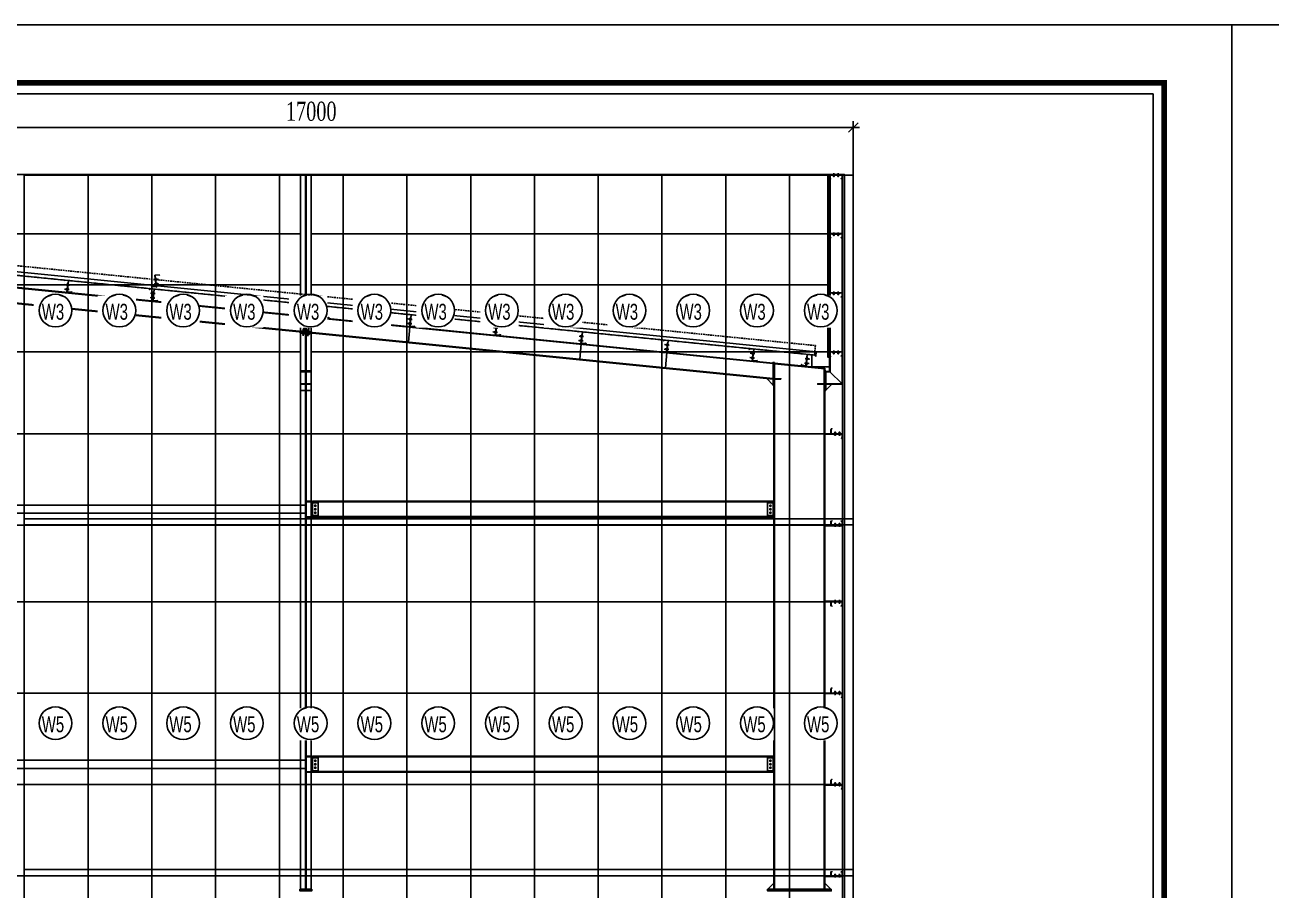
# Model space of a CAD drawing. Header units: inches. Extents: x 315041 to 662841, y -45540 to -35018.
# Drawn here: x 332390.2 to 332585.6, y -38412.4 to -38276.7 of the extents above; entities that cross this region are included whole.
import ezdxf

# ---------------------------------------------------------------- set-up
doc = ezdxf.new("R2010")
doc.units = ezdxf.units.IN
doc.header["$MEASUREMENT"] = 0
doc.linetypes.add('CENTER2', pattern=[28.575, 19.05, -3.175, 3.175, -3.175])
doc.linetypes.add('HIDDEN', pattern=[0.375, 0.25, -0.125])
for name, color, linetype in [('2', 2, 'Continuous'), ('251', 251, 'Continuous'), ('2NET-VE', 8, 'Continuous'), ('3', 3, 'Continuous'), ('5', 5, 'Continuous'), ('6', 6, 'Continuous'), ('7', 7, 'Continuous'), ('8', 8, 'Continuous'), ('9', 9, 'Continuous'), ('BAO KHUNG', 31, 'Continuous'), ('DIM', 8, 'Continuous'), ('GIANG', 1, 'Continuous')]:
    doc.layers.add(name, color=color, linetype=linetype)
doc.styles.add('ST1', font='times.ttf', dxfattribs={"width": 0.7})
doc.styles.add('ST1H', font='vnshxh.shx', dxfattribs={"width": 0.7})
doc.dimstyles.new('100', dxfattribs={"dimtxt": 3, "dimasz": 1.5, "dimexe": 1, "dimexo": 0, "dimgap": 1, "dimtad": 1, "dimdec": 0, "dimlfac": 100, "dimzin": 0, "dimdsep": 46, "dimtxsty": 'ST1', "dimblk": 'OBLIQUE', "dimcen": 1, "dimdle": 1, "dimclrd": 8, "dimclre": 8, "dimclrt": 3, "dimadec": 0, "dimazin": 0, "dimtfac": 1, "dimtdec": 0, "dimtix": 1, "dimtmove": 1, "dimatfit": 3, "dimfxl": 0, "dimtfill": 1, "dimtolj": 1, "dimtzin": 0, "dimlwd": -1, "dimlwe": -1, "dimarcsym": 1})

# ---------------------------------------------------------------- blocks, each defined once
blk = doc.blocks.new('A$C75D82031')
at = {"layer": '2', "color": 157, "linetype": 'Continuous'}
blk.add_lwpolyline([(0, 420), (594, 420), (594, 0), (0, 0)], close=True, dxfattribs=at)
at = {"layer": '7', "color": 147, "linetype": 'Continuous'}
blk.add_lwpolyline([(12.33, 57.61), (581.67, 57.61), (581.67, 409.19), (12.33, 409.19)], close=True, dxfattribs=at)
at = {"layer": 'BAO KHUNG', "color": 167, "linetype": 'Continuous', "const_width": 0.871}
blk.add_lwpolyline([(10.59, 9.07), (583.41, 9.07), (583.41, 410.93), (10.59, 410.93)], close=True, dxfattribs=at)
blk = doc.blocks.new('*U235')
at = {"layer": '2NET-VE', "ltscale": 0.5}
for p, q in [((0, 8), (9, 8)), ((23, 7), (23, 7)), ((0, -8), (9, -8)), ((23, -7), (23, -7))]:
    blk.add_line(p, q, dxfattribs=at)
at = {"layer": '7', "linetype": 'Continuous'}
for p, q in [((22, 6), (23, 8)), ((22, -6), (24, 6)), ((23, 8), (24, 6)), ((24, 6), (25, 8)), ((24, -6), (26, 6)), ((25, 8), (26, 6)), ((26, 6), (27, 8)), ((26, -6), (28, 6)), ((27, 8), (28, 6)), ((28, 6), (29, 8)), ((28, -6), (30, 6)), ((29, 8), (30, 6)), ((30, 6), (31, 8)), ((30, -6), (32, 6)), ((30, -6), (32, 6)), ((31, 8), (32, 6)), ((32, 6), (33, 8)), ((32, -6), (34, 6)), ((33, 8), (34, 6)), ((34, 6), (35, 8)), ((34, -6), (35, 6)), ((34, -6), (35, 6)), ((34, -6), (35, 6)), ((35, 8), (35, 6)), ((35, 6), (37, 8)), ((36, -6), (37, 6)), ((37, 8), (37, 6)), ((42, 6), (37, 6)), ((42, 6), (42, -6)), ((22, -6), (23, -8)), ((22, -6), (22, -6)), ((22, -6), (22, -6)), ((23, -8), (24, -6)), ((24, -6), (25, -8)), ((25, -8), (26, -6)), ((26, -6), (27, -8)), ((27, -8), (28, -6)), ((28, -6), (29, -8)), ((29, -8), (30, -6)), ((30, -6), (31, -8)), ((31, -8), (32, -6)), ((32, -6), (33, -8)), ((33, -8), (34, -6)), ((34, -6), (35, -8)), ((35, -8), (36, -6)), ((36, -6), (42, -6))]:
    blk.add_line(p, q, dxfattribs=at)
at = {"layer": '8', "linetype": 'Continuous'}
for p, q in [((-10, 9), (-10, 12)), ((-10, -12), (-10, 12)), ((-1, 15), (-9, 15)), ((-1, 9), (-9, 9)), ((0, 9), (0, 12)), ((0, -12), (0, 12)), ((9, -18), (9, 18)), ((9, 18), (11, 18)), ((11, -18), (11, 18)), ((11, 9), (11, 12)), ((11, -12), (11, 12)), ((12, 15), (21, 15)), ((13, 9), (20, 9)), ((22, 9), (22, 12)), ((22, -12), (22, 12)), ((-10, -9), (-10, -12)), ((-1, -9), (-9, -9)), ((-9, -15), (-1, -15)), ((0, -9), (0, -12)), ((9, -18), (11, -18)), ((11, -9), (11, -12)), ((21, -15), (12, -15)), ((13, -9), (20, -9)), ((22, -9), (22, -12))]:
    blk.add_line(p, q, dxfattribs=at)
at = {"layer": '8', "ltscale": 10}
blk.add_line((-33, 0), (65, 0), dxfattribs=at)
at = {"layer": '8', "linetype": 'Continuous'}
for centre, radius, start, end in [((-5, 12), 5.58, 146.602, 180), ((-6, 12), 4.1, 180, 228.5476), ((-6, 6), 4.1, 131.4524, 180), ((-6, 12), 5.58, 0, 33.398), ((-4, 12), 4.1, 311.4524, 0), ((-4, 6), 4.1, 0, 48.5476), ((17, 12), 5.58, 146.602, 180), ((16, 12), 4.1, 180, 228.5476), ((16, 6), 4.1, 131.4524, 180), ((18, 12), 4.1, 311.4524, 0), ((18, 6), 4.1, 0, 48.5476), ((16, 12), 5.58, 0, 33.398), ((-6, -6), 4.1, 180, 228.5476), ((-6, -12), 4.1, 131.4524, 180), ((-5, -12), 5.58, 180, 213.398), ((-4, -6), 4.1, 311.4524, 0), ((-4, -12), 4.1, 0, 48.5476), ((-6, -12), 5.58, 326.602, 0), ((16, -6), 4.1, 180, 228.5476), ((16, -12), 4.1, 131.4524, 180), ((17, -12), 5.58, 180, 213.398), ((18, -6), 4.1, 311.4524, 0), ((18, -12), 4.1, 0, 48.5476), ((16, -12), 5.58, 326.602, 0)]:
    blk.add_arc(centre, radius, start, end, dxfattribs=at)
blk = doc.blocks.new('*U234')
at = {"layer": '2NET-VE', "ltscale": 0.5}
for p, q in [((0, 8), (9, 8)), ((23, 7), (23, 7)), ((0, -8), (9, -8)), ((23, -7), (23, -7))]:
    blk.add_line(p, q, dxfattribs=at)
at = {"layer": '7', "linetype": 'Continuous'}
for p, q in [((22, 6), (23, 8)), ((22, -6), (24, 6)), ((23, 8), (24, 6)), ((24, 6), (25, 8)), ((24, -6), (26, 6)), ((25, 8), (26, 6)), ((26, 6), (27, 8)), ((26, -6), (28, 6)), ((27, 8), (28, 6)), ((28, 6), (29, 8)), ((28, -6), (30, 6)), ((29, 8), (30, 6)), ((30, 6), (31, 8)), ((30, -6), (32, 6)), ((30, -6), (32, 6)), ((31, 8), (32, 6)), ((32, 6), (33, 8)), ((32, -6), (34, 6)), ((33, 8), (34, 6)), ((34, 6), (35, 8)), ((34, -6), (35, 6)), ((34, -6), (35, 6)), ((34, -6), (35, 6)), ((35, 8), (35, 6)), ((35, 6), (37, 8)), ((36, -6), (37, 6)), ((37, 8), (37, 6)), ((42, 6), (37, 6)), ((42, 6), (42, -6)), ((22, -6), (23, -8)), ((22, -6), (22, -6)), ((22, -6), (22, -6)), ((23, -8), (24, -6)), ((24, -6), (25, -8)), ((25, -8), (26, -6)), ((26, -6), (27, -8)), ((27, -8), (28, -6)), ((28, -6), (29, -8)), ((29, -8), (30, -6)), ((30, -6), (31, -8)), ((31, -8), (32, -6)), ((32, -6), (33, -8)), ((33, -8), (34, -6)), ((34, -6), (35, -8)), ((35, -8), (36, -6)), ((36, -6), (42, -6))]:
    blk.add_line(p, q, dxfattribs=at)
at = {"layer": '8', "linetype": 'Continuous'}
for p, q in [((-10, 9), (-10, 12)), ((-10, -12), (-10, 12)), ((-1, 15), (-9, 15)), ((-1, 9), (-9, 9)), ((0, 9), (0, 12)), ((0, -12), (0, 12)), ((9, -18), (9, 18)), ((9, 18), (11, 18)), ((11, -18), (11, 18)), ((11, 9), (11, 12)), ((11, -12), (11, 12)), ((12, 15), (21, 15)), ((13, 9), (20, 9)), ((22, 9), (22, 12)), ((22, -12), (22, 12)), ((-10, -9), (-10, -12)), ((-1, -9), (-9, -9)), ((-9, -15), (-1, -15)), ((0, -9), (0, -12)), ((9, -18), (11, -18)), ((11, -9), (11, -12)), ((21, -15), (12, -15)), ((13, -9), (20, -9)), ((22, -9), (22, -12))]:
    blk.add_line(p, q, dxfattribs=at)
at = {"layer": '8', "ltscale": 10}
blk.add_line((-33, 0), (65, 0), dxfattribs=at)
at = {"layer": '8', "linetype": 'Continuous'}
for centre, radius, start, end in [((-5, 12), 5.58, 146.602, 180), ((-6, 12), 4.1, 180, 228.5476), ((-6, 6), 4.1, 131.4524, 180), ((-6, 12), 5.58, 0, 33.398), ((-4, 12), 4.1, 311.4524, 0), ((-4, 6), 4.1, 0, 48.5476), ((17, 12), 5.58, 146.602, 180), ((16, 12), 4.1, 180, 228.5476), ((16, 6), 4.1, 131.4524, 180), ((18, 12), 4.1, 311.4524, 0), ((18, 6), 4.1, 0, 48.5476), ((16, 12), 5.58, 0, 33.398), ((-6, -6), 4.1, 180, 228.5476), ((-6, -12), 4.1, 131.4524, 180), ((-5, -12), 5.58, 180, 213.398), ((-4, -6), 4.1, 311.4524, 0), ((-4, -12), 4.1, 0, 48.5476), ((-6, -12), 5.58, 326.602, 0), ((16, -6), 4.1, 180, 228.5476), ((16, -12), 4.1, 131.4524, 180), ((17, -12), 5.58, 180, 213.398), ((18, -6), 4.1, 311.4524, 0), ((18, -12), 4.1, 0, 48.5476), ((16, -12), 5.58, 326.602, 0)]:
    blk.add_arc(centre, radius, start, end, dxfattribs=at)
blk = doc.blocks.new('XM150')
at = {"layer": '2', "ltscale": 0.015}
for p, q in [((-74, 13), (-73, 14)), ((-66, 0), (-74, 13)), ((-73, 14), (-65, 1)), ((2, 0), (-66, 0)), ((-65, 1), (1, 1)), ((69, 180), (1, 180)), ((1, 1), (1, 180)), ((2, 179), (2, 0)), ((2, 179), (68, 179)), ((75, 166), (68, 179)), ((69, 180), (76, 167)), ((76, 167), (75, 166))]:
    blk.add_line(p, q, dxfattribs=at)
at = {"layer": '5'}
blk.add_lwpolyline([(8, -10), (8, 140), (2, 140), (2, -10), (8, -10)], close=True, dxfattribs=at)
at = {"layer": 'GIANG', "xscale": 0.7499999999999999, "yscale": 0.7499999999999999, "zscale": 0.7499999999999999}
for name, p in [('*U235', (1, 110)), ('*U234', (1, 40))]:
    blk.add_blockref(name, p, dxfattribs=at)
blk = doc.blocks.new('*U956')
at = {"layer": '2', "xscale": 0.008333333333333337, "yscale": 0.008333333333333337, "zscale": 0.008333333333333337, "rotation": 8.530765610063296}
blk.add_blockref('XM150', (0.12, -0.7), dxfattribs=at)
blk = doc.blocks.new('*U957')
at = {"layer": '2', "color": 0, "linetype": 'ByBlock', "lineweight": -2, "transparency": 16777216}
blk.add_blockref('*U956', (0, 0), dxfattribs=at)
blk = doc.blocks.new('*U132')
at = {"layer": '251'}
h = blk.add_hatch(color=256, dxfattribs=at)
h.paths.add_polyline_path([(-0.05, -0.04), (-0.05, -0.04, -0.192582), (-0.05, -0.03, -0.192582), (-0.05, -0.01)])
h.paths.add_polyline_path([(-0.05, 0.01, -0.192582), (-0.05, 0.03, -0.192582), (-0.05, 0.04)])
h = blk.add_hatch(color=256, dxfattribs=at)
h.paths.add_polyline_path([(0.06, -0.04), (0.06, -0.04, -0.192582), (0.06, -0.03, -0.192582), (0.06, -0.01)])
h.paths.add_polyline_path([(0.06, 0.01, -0.192582), (0.06, 0.03, -0.192582), (0.06, 0.04)])
at = {"layer": '5', "linetype": 'CENTER2', "ltscale": 0.2}
blk.add_line((-0.08, 0), (0.19, 0), dxfattribs=at)
at = {"layer": '8'}
for p, q in [((-0.05, 0.06), (-0.01, 0.06)), ((-0.05, 0.04), (-0.05, -0.04)), ((-0.05, 0.03), (-0.01, 0.03)), ((0, 0.04), (0, -0.04)), ((0.04, 0.03), (0, 0.03)), ((0.04, -0.07), (0.04, 0.07)), ((0.04, 0.07), (0.06, 0.07)), ((0.06, -0.07), (0.06, 0.07)), ((0.06, 0.06), (0.1, 0.06)), ((0.06, 0.04), (0.06, -0.04)), ((0.06, 0.03), (0.1, 0.03)), ((0.11, 0.04), (0.11, -0.04)), ((0.12, 0.03), (0.11, 0.03)), ((0.12, 0.03), (0.12, 0.03)), ((0.13, 0.03), (0.12, 0.03)), ((0.12, 0.03), (0.12, -0.02)), ((0.12, -0.02), (0.12, 0.03)), ((0.13, 0.03), (0.13, 0.03)), ((0.17, 0.03), (0.16, 0.03)), ((0.16, 0.03), (0.16, 0.03)), ((0.17, 0.03), (0.17, -0.03)), ((0.17, -0.03), (0.17, 0)), ((0.17, 0), (0.17, 0)), ((0.17, 0), (0.17, 0)), ((-0.05, -0.03), (-0.01, -0.03)), ((-0.05, -0.03), (-0.01, -0.03)), ((-0.05, -0.06), (-0.01, -0.06)), ((0.04, -0.03), (0, -0.03)), ((0.04, -0.07), (0.06, -0.07)), ((0.06, -0.03), (0.1, -0.03)), ((0.06, -0.03), (0.1, -0.03)), ((0.06, -0.06), (0.1, -0.06)), ((0.12, -0.03), (0.11, -0.03)), ((0.13, -0.03), (0.12, -0.03)), ((0.16, -0.03), (0.16, -0.03)), ((0.17, -0.03), (0.16, -0.03)), ((0.17, -0.03), (0.17, -0.03))]:
    blk.add_line(p, q, dxfattribs=at)
for points in [[(0.14, -0.03), (0.13, -0.03), (0.13, -0.03), (0.13, 0.03), (0.14, 0.03), (0.14, 0.03)], [(0.15, -0.03), (0.14, -0.03), (0.14, -0.03), (0.14, 0.03), (0.15, 0.03), (0.15, 0.03)], [(0.16, -0.03), (0.15, -0.03), (0.15, -0.03), (0.15, 0.03), (0.16, 0.03), (0.16, 0.03)]]:
    blk.add_lwpolyline(points, close=True, dxfattribs=at)
for centre, start, end in [((-0.03, 0.04), 136.3972, 223.6028), ((-0.03, 0.01), 136.3972, 180), ((-0.02, 0.04), 316.3972, 43.6028), ((-0.02, 0.01), 0, 43.6028), ((0.08, 0.04), 136.3972, 223.6028), ((0.08, 0.01), 136.3972, 180), ((0.09, 0.04), 316.3972, 43.6028), ((0.09, 0.01), 0, 43.6028), ((-0.03, -0.01), 180, 223.6028), ((-0.03, -0.04), 136.3972, 223.6028), ((-0.02, -0.01), 316.3972, 0), ((-0.02, -0.04), 316.3972, 43.6028), ((0.08, -0.01), 180, 223.6028), ((0.08, -0.04), 136.3972, 223.6028), ((0.09, -0.01), 316.3972, 0), ((0.09, -0.04), 316.3972, 43.6028)]:
    blk.add_arc(centre, 0.0209, start, end, dxfattribs=at)
blk = doc.blocks.new('*U160')
at = {"color": 9, "const_width": 22}
blk.add_lwpolyline([(0, 0), (19, 0)], dxfattribs=at)
at = {"layer": '2NET-VE', "color": 8, "linetype": 'Continuous', "ltscale": 0.5}
for p, q in [((0, 10), (19, 10)), ((36, 9), (36, 9)), ((0, -10), (19, -10)), ((36, -9), (36, -9))]:
    blk.add_line(p, q, dxfattribs=at)
at = {"layer": '7', "color": 8, "linetype": 'Continuous'}
for p, q in [((35, 8), (36, 10)), ((35, -8), (37, 8)), ((36, 10), (37, 8)), ((37, 8), (39, 10)), ((38, -8), (40, 8)), ((39, 10), (40, 8)), ((40, 8), (41, 10)), ((40, -8), (42, 8)), ((41, 10), (42, 8)), ((42, 8), (43, 10)), ((43, 10), (44, 8)), ((43, -8), (44, 8)), ((44, 8), (46, 10)), ((45, -8), (47, 8)), ((45, -8), (47, 8)), ((46, 10), (47, 8)), ((47, 8), (48, 10)), ((47, -8), (49, 8)), ((48, 10), (49, 8)), ((49, 8), (51, 10)), ((50, -8), (52, 8)), ((50, -8), (52, 8)), ((50, -8), (52, 8)), ((51, 10), (52, 8)), ((52, 8), (53, 10)), ((52, -8), (54, 8)), ((53, 10), (54, 8)), ((60, 8), (54, 8)), ((60, 8), (60, -8)), ((35, -8), (34, -8)), ((35, -8), (36, -10)), ((35, -8), (35, -8)), ((36, -10), (38, -8)), ((38, -8), (39, -10)), ((39, -10), (40, -8)), ((40, -8), (41, -10)), ((41, -10), (43, -8)), ((43, -8), (43, -10)), ((43, -10), (45, -8)), ((45, -8), (46, -10)), ((46, -10), (47, -8)), ((47, -8), (48, -10)), ((48, -10), (50, -8)), ((50, -8), (51, -10)), ((51, -10), (52, -8)), ((52, -8), (60, -8))]:
    blk.add_line(p, q, dxfattribs=at)
at = {"layer": '8', "color": 8, "linetype": 'Continuous', "ltscale": 10}
blk.add_line((-43, 0), (89, 0), dxfattribs=at)
at = {"layer": '8', "color": 8, "linetype": 'Continuous'}
for p, q in [((-13, 11), (-13, 15)), ((-13, -15), (-13, 15)), ((-1, 19), (-12, 19)), ((-2, 11), (-11, 11)), ((0, 11), (0, 15)), ((0, -15), (0, 15)), ((19, -22), (19, 22)), ((19, 22), (22, 22)), ((22, -22), (22, 22)), ((22, 11), (22, 15)), ((22, -15), (22, 15)), ((23, 19), (33, 19)), ((23, 11), (33, 11)), ((34, 11), (34, 15)), ((34, -15), (34, 15)), ((-13, -11), (-13, -15)), ((-12, -19), (-1, -19)), ((-2, -11), (-11, -11)), ((0, -11), (0, -15)), ((19, -22), (22, -22)), ((22, -11), (22, -15)), ((23, -11), (33, -11)), ((33, -19), (23, -19)), ((34, -11), (34, -15))]:
    blk.add_line(p, q, dxfattribs=at)
for centre, radius, start, end in [((-6, 15), 6.98, 146.602, 180), ((-8, 15), 5.12, 180, 228.5476), ((-8, 7), 5.12, 131.4524, 180), ((-5, 15), 5.12, 311.4524, 0), ((-5, 7), 5.12, 0, 48.5476), ((-7, 15), 6.98, 0, 33.398), ((29, 15), 6.98, 146.602, 180), ((27, 15), 5.12, 180, 228.5476), ((27, 7), 5.12, 131.4524, 180), ((27, 15), 6.98, 0, 33.398), ((29, 15), 5.12, 311.4524, 0), ((29, 7), 5.12, 0, 48.5476), ((-8, -7), 5.12, 180, 228.5476), ((-8, -15), 5.12, 131.4524, 180), ((-6, -15), 6.98, 180, 213.398), ((-5, -7), 5.12, 311.4524, 0), ((-5, -15), 5.12, 0, 48.5476), ((-7, -15), 6.98, 326.602, 0), ((27, -7), 5.12, 180, 228.5476), ((27, -15), 5.12, 131.4524, 180), ((29, -15), 6.98, 180, 213.398), ((29, -7), 5.12, 311.4524, 0), ((29, -15), 5.12, 0, 48.5476), ((27, -15), 6.98, 326.602, 0)]:
    blk.add_arc(centre, radius, start, end, dxfattribs=at)
blk = doc.blocks.new('*U964')
at = {"layer": '2', "xscale": 0.008333333333333337, "yscale": 0.008333333333333337, "zscale": 0.008333333333333337, "rotation": 8.530765610063296}
blk.add_blockref('XM150', (0.12, -0.7), dxfattribs=at)
blk = doc.blocks.new('*U965')
at = {"layer": '2', "color": 0, "linetype": 'ByBlock', "lineweight": -2, "transparency": 16777216}
blk.add_blockref('*U964', (0, 0), dxfattribs=at)
blk = doc.blocks.new('*U962')
at = {"layer": '2', "xscale": 0.008333333333333335, "yscale": 0.008333333333333335, "zscale": 0.008333333333333335, "rotation": 5.710593137616317}
blk.add_blockref('XM150', (0.08, -0.7), dxfattribs=at)
blk = doc.blocks.new('*U963')
at = {"layer": 'DIM', "color": 0, "linetype": 'ByBlock', "lineweight": -2, "transparency": 16777216}
for p in [(0, 0), (-22.39, -2.24), (-11.19, -1.12), (-33.58, -3.36), (-55.97, -5.6), (-44.78, -4.48), (-67.17, -6.72), (-89.55, -8.96), (-78.36, -7.84)]:
    blk.add_blockref('*U962', p, dxfattribs=at)
blk = doc.blocks.new('A$C2C995D6F')
at = {"layer": '7'}
for p, q in [((0.25, 0.13), (0, 0.13)), ((0.13, 0.25), (0.13, 0))]:
    blk.add_line(p, q, dxfattribs=at)
blk.add_circle((0.13, 0.13), 0.0917, dxfattribs=at)
blk = doc.blocks.new('A$C69F028B4')
at = {"layer": '2'}
for points in [[(0, 1.62), (1.38, 1.62), (1.38, 1.67), (0, 1.67)], [(0, 0), (1.38, 0), (1.38, 0.05), (0, 0.05)], [(0.67, 0.05), (0.71, 0.05), (0.71, 1.62), (0.67, 1.62)]]:
    blk.add_lwpolyline(points, close=True, dxfattribs=at)
blk = doc.blocks.new('A$C6A7930B6')
at = {"layer": '2'}
h = blk.add_hatch(dxfattribs=at)
h.set_pattern_fill('ANSI31', color=256, scale=0.125, angle=-90, style=0)
h.set_pattern_definition([(315, (3303.04439, 11524.56439), (0.011048543456, 0.011048543456), [])])
h.paths.add_polyline_path([(1.5, 1.19), (1.5, 0.62), (0.02, 0.62), (0.02, 0.12), (0.13, 0.01), (0.12, 0), (0, 0.12), (0, 0.63), (1.48, 0.63), (1.48, 1.18), (1.37, 1.29), (1.38, 1.3)])
at = {"layer": '251'}
h = blk.add_hatch(color=256, dxfattribs=at)
h.paths.add_polyline_path([(0.31, 0.67), (0.31, 0.67, 0.192582), (0.33, 0.68, 0.192582), (0.35, 0.67)])
h.paths.add_polyline_path([(0.4, 0.67, 0.192582), (0.42, 0.68, 0.192582), (0.44, 0.67)])
h = blk.add_hatch(color=256, dxfattribs=at)
h.paths.add_polyline_path([(0.31, 0.45), (0.31, 0.45, 0.192582), (0.33, 0.46, 0.192582), (0.35, 0.45)])
h.paths.add_polyline_path([(0.4, 0.45, 0.192582), (0.42, 0.46, 0.192582), (0.44, 0.45)])
h = blk.add_hatch(color=256, dxfattribs=at)
h.paths.add_polyline_path([(0.9, 0.67), (0.89, 0.67, 0.192582), (0.92, 0.68, 0.192582), (0.94, 0.67)])
h.paths.add_polyline_path([(0.98, 0.67, 0.192582), (1, 0.68, 0.192582), (1.02, 0.67)])
h = blk.add_hatch(color=256, dxfattribs=at)
h.paths.add_polyline_path([(0.9, 0.45), (0.89, 0.45, 0.192582), (0.92, 0.46, 0.192582), (0.94, 0.45)])
h.paths.add_polyline_path([(0.98, 0.45, 0.192582), (1, 0.46, 0.192582), (1.02, 0.45)])
at = {"layer": '9', "linetype": 'Continuous'}
h = blk.add_hatch(dxfattribs=at)
h.set_pattern_fill('ANSI31', color=250, scale=0.25, angle=-90, style=0)
h.set_pattern_definition([(315, (3302.900187, 11527.014995), (0.02209708691, 0.02209708691), [])])
h.paths.add_polyline_path([(2.29, 0.55), (2.29, 0.62), (0.13, 0.62), (0.13, 0.55)])
at = {"layer": '2'}
blk.add_lwpolyline([(1.5, 1.19), (1.5, 0.62), (0.02, 0.62), (0.02, 0.12), (0.13, 0.01), (0.12, 0), (0, 0.12), (0, 0.63), (1.48, 0.63), (1.48, 1.18), (1.37, 1.29), (1.38, 1.3)], close=True, dxfattribs=at)
at = {"layer": '5', "linetype": 'CENTER2', "ltscale": 0.2}
for p, q in [((0.38, 0.44), (0.38, 0.86)), ((0.96, 0.44), (0.96, 0.86))]:
    blk.add_line(p, q, dxfattribs=at)
at = {"layer": '6'}
blk.add_lwpolyline([(2.29, 0.55), (2.29, 0.62), (0.13, 0.62), (0.13, 0.55), (2.29, 0.55)], dxfattribs=at)
at = {"layer": '8'}
for p, q in [((0.29, 0.68), (0.29, 0.74)), ((0.29, 0.46), (0.29, 0.53)), ((0.44, 0.75), (0.31, 0.75)), ((0.44, 0.67), (0.31, 0.67)), ((0.44, 0.55), (0.31, 0.55)), ((0.44, 0.53), (0.31, 0.53)), ((0.44, 0.45), (0.31, 0.45)), ((0.34, 0.83), (0.33, 0.82)), ((0.33, 0.82), (0.34, 0.82)), ((0.34, 0.77), (0.33, 0.76)), ((0.33, 0.76), (0.33, 0.75)), ((0.33, 0.68), (0.33, 0.74)), ((0.33, 0.68), (0.33, 0.74)), ((0.33, 0.63), (0.33, 0.55)), ((0.33, 0.46), (0.33, 0.53)), ((0.33, 0.46), (0.33, 0.53)), ((0.42, 0.84), (0.34, 0.84)), ((0.34, 0.83), (0.34, 0.84)), ((0.34, 0.83), (0.38, 0.83)), ((0.35, 0.76), (0.42, 0.77)), ((0.43, 0.76), (0.35, 0.76)), ((0.38, 0.84), (0.38, 0.83)), ((0.38, 0.83), (0.38, 0.84)), ((0.42, 0.84), (0.42, 0.83)), ((0.42, 0.83), (0.42, 0.83)), ((0.42, 0.78), (0.43, 0.77)), ((0.42, 0.77), (0.43, 0.76)), ((0.43, 0.77), (0.42, 0.77)), ((0.42, 0.68), (0.42, 0.74)), ((0.42, 0.46), (0.42, 0.53)), ((0.43, 0.76), (0.43, 0.75)), ((0.43, 0.63), (0.43, 0.55)), ((0.46, 0.68), (0.46, 0.74)), ((0.46, 0.46), (0.46, 0.53)), ((0.87, 0.68), (0.87, 0.74)), ((0.87, 0.46), (0.87, 0.53)), ((1.02, 0.75), (0.89, 0.75)), ((1.02, 0.53), (0.89, 0.53)), ((1.02, 0.67), (0.9, 0.67)), ((1.02, 0.55), (0.9, 0.55)), ((1.02, 0.45), (0.9, 0.45)), ((0.92, 0.83), (0.91, 0.82)), ((0.91, 0.82), (0.92, 0.82)), ((0.92, 0.77), (0.91, 0.76)), ((0.91, 0.76), (0.91, 0.75)), ((0.91, 0.63), (0.91, 0.55)), ((1, 0.84), (0.92, 0.84)), ((0.92, 0.83), (0.92, 0.84)), ((0.92, 0.83), (0.96, 0.83)), ((0.92, 0.68), (0.92, 0.74)), ((0.92, 0.68), (0.92, 0.74)), ((0.92, 0.46), (0.92, 0.53)), ((0.92, 0.46), (0.92, 0.53)), ((0.93, 0.76), (1, 0.77)), ((1.01, 0.76), (0.93, 0.76)), ((0.96, 0.84), (0.96, 0.83)), ((0.96, 0.83), (0.96, 0.84)), ((1, 0.84), (1, 0.83)), ((1, 0.83), (1, 0.83)), ((1, 0.78), (1.01, 0.77)), ((1, 0.77), (1.01, 0.76)), ((1.01, 0.77), (1, 0.77)), ((1, 0.68), (1, 0.74)), ((1, 0.46), (1, 0.53)), ((1.01, 0.76), (1.01, 0.75)), ((1.01, 0.63), (1.01, 0.55)), ((1.05, 0.68), (1.05, 0.74)), ((1.05, 0.46), (1.05, 0.53))]:
    blk.add_line(p, q, dxfattribs=at)
for points in [[(0.28, 0.65), (0.28, 0.67), (0.47, 0.67), (0.47, 0.65)], [(0.28, 0.53), (0.28, 0.55), (0.47, 0.55), (0.47, 0.53)], [(0.34, 0.82), (0.33, 0.81), (0.34, 0.8), (0.42, 0.81), (0.43, 0.82), (0.42, 0.83)], [(0.34, 0.8), (0.33, 0.79), (0.34, 0.79), (0.42, 0.8), (0.43, 0.8), (0.42, 0.81)], [(0.34, 0.79), (0.33, 0.78), (0.34, 0.77), (0.42, 0.78), (0.43, 0.79), (0.42, 0.8)], [(0.86, 0.65), (0.86, 0.67), (1.06, 0.67), (1.06, 0.65)], [(0.86, 0.53), (0.86, 0.55), (1.06, 0.55), (1.06, 0.53)], [(0.92, 0.82), (0.91, 0.81), (0.92, 0.8), (1, 0.81), (1.01, 0.82), (1, 0.83)], [(0.92, 0.8), (0.91, 0.79), (0.92, 0.79), (1, 0.8), (1.01, 0.8), (1, 0.81)], [(0.92, 0.79), (0.91, 0.78), (0.92, 0.77), (1, 0.78), (1.01, 0.79), (1, 0.8)]]:
    blk.add_lwpolyline(points, close=True, dxfattribs=at)
for centre, start, end in [((0.31, 0.72), 46.3972, 133.6028), ((0.31, 0.7), 226.3972, 313.6028), ((0.31, 0.5), 46.3972, 133.6028), ((0.31, 0.49), 226.3972, 313.6028), ((0.35, 0.72), 90, 133.6028), ((0.35, 0.7), 226.3972, 270), ((0.35, 0.5), 90, 133.6028), ((0.35, 0.49), 226.3972, 270), ((0.4, 0.72), 46.3972, 90), ((0.4, 0.7), 270, 313.6028), ((0.4, 0.5), 46.3972, 90), ((0.4, 0.49), 270, 313.6028), ((0.44, 0.72), 46.3972, 133.6028), ((0.44, 0.7), 226.3972, 313.6028), ((0.44, 0.5), 46.3972, 133.6028), ((0.44, 0.49), 226.3972, 313.6028), ((0.89, 0.72), 46.3972, 133.6028), ((0.89, 0.7), 226.3972, 313.6028), ((0.89, 0.5), 46.3972, 133.6028), ((0.89, 0.49), 226.3972, 313.6028), ((0.94, 0.72), 90, 133.6028), ((0.94, 0.7), 226.3972, 270), ((0.94, 0.5), 90, 133.6028), ((0.94, 0.49), 226.3972, 270), ((0.98, 0.72), 46.3972, 90), ((0.98, 0.7), 270, 313.6028), ((0.98, 0.5), 46.3972, 90), ((0.98, 0.49), 270, 313.6028), ((1.02, 0.72), 46.3972, 133.6028), ((1.02, 0.7), 226.3972, 313.6028), ((1.02, 0.5), 46.3972, 133.6028), ((1.02, 0.49), 226.3972, 313.6028)]:
    blk.add_arc(centre, 0.0314, start, end, dxfattribs=at)
blk = doc.blocks.new('*U148')
at = {"layer": '251'}
h = blk.add_hatch(color=256, dxfattribs=at)
h.paths.add_polyline_path([(-0.05, -0.04), (-0.05, -0.04, -0.192582), (-0.05, -0.03, -0.192582), (-0.05, -0.01)])
h.paths.add_polyline_path([(-0.05, 0.01, -0.192582), (-0.05, 0.03, -0.192582), (-0.05, 0.04)])
h = blk.add_hatch(color=256, dxfattribs=at)
h.paths.add_polyline_path([(0.07, -0.04), (0.07, -0.04, -0.192582), (0.07, -0.03, -0.192582), (0.07, -0.01)])
h.paths.add_polyline_path([(0.07, 0.01, -0.192582), (0.07, 0.03, -0.192582), (0.07, 0.04)])
at = {"layer": '5', "linetype": 'CENTER2', "ltscale": 0.2}
blk.add_line((-0.08, 0), (0.21, 0), dxfattribs=at)
at = {"layer": '8'}
for p, q in [((-0.05, 0.06), (-0.01, 0.06)), ((-0.05, 0.04), (-0.05, -0.04)), ((-0.05, 0.03), (-0.01, 0.03)), ((0, 0.04), (0, -0.04)), ((0.06, 0.03), (0, 0.03)), ((0.06, -0.07), (0.06, 0.07)), ((0.06, 0.07), (0.07, 0.07)), ((0.07, -0.07), (0.07, 0.07)), ((0.07, 0.06), (0.11, 0.06)), ((0.07, 0.04), (0.07, -0.04)), ((0.07, 0.03), (0.11, 0.03)), ((0.12, 0.04), (0.12, -0.04)), ((0.13, 0.03), (0.12, 0.03)), ((0.13, 0.03), (0.13, 0.03)), ((0.14, 0.03), (0.13, 0.03)), ((0.13, 0.03), (0.13, -0.02)), ((0.13, -0.02), (0.13, 0.03)), ((0.14, 0.03), (0.14, 0.03)), ((0.18, 0.03), (0.17, 0.03)), ((0.18, 0.03), (0.18, -0.03)), ((0.18, 0.03), (0.18, 0.03)), ((0.18, -0.03), (0.18, 0)), ((0.18, 0), (0.18, 0)), ((0.18, 0), (0.18, 0)), ((-0.05, -0.03), (-0.01, -0.03)), ((-0.05, -0.03), (-0.01, -0.03)), ((-0.05, -0.06), (-0.01, -0.06)), ((0.06, -0.03), (0, -0.03)), ((0.06, -0.07), (0.07, -0.07)), ((0.07, -0.03), (0.11, -0.03)), ((0.07, -0.03), (0.11, -0.03)), ((0.07, -0.06), (0.11, -0.06)), ((0.13, -0.03), (0.12, -0.03)), ((0.14, -0.03), (0.13, -0.03)), ((0.17, -0.03), (0.17, -0.03)), ((0.18, -0.03), (0.17, -0.03)), ((0.18, -0.03), (0.18, -0.03))]:
    blk.add_line(p, q, dxfattribs=at)
for points in [[(0.15, -0.03), (0.14, -0.03), (0.14, -0.03), (0.14, 0.03), (0.15, 0.03), (0.15, 0.03)], [(0.16, -0.03), (0.15, -0.03), (0.15, -0.03), (0.15, 0.03), (0.16, 0.03), (0.16, 0.03)], [(0.17, -0.03), (0.16, -0.03), (0.16, -0.03), (0.16, 0.03), (0.17, 0.03), (0.17, 0.03)]]:
    blk.add_lwpolyline(points, close=True, dxfattribs=at)
for centre, start, end in [((-0.03, 0.04), 136.3972, 223.6028), ((-0.03, 0.01), 136.3972, 180), ((-0.02, 0.04), 316.3972, 43.6028), ((-0.02, 0.01), 0, 43.6028), ((0.09, 0.04), 136.3972, 223.6028), ((0.09, 0.01), 136.3972, 180), ((0.1, 0.04), 316.3972, 43.6028), ((0.1, 0.01), 0, 43.6028), ((-0.03, -0.01), 180, 223.6028), ((-0.03, -0.04), 136.3972, 223.6028), ((-0.02, -0.01), 316.3972, 0), ((-0.02, -0.04), 316.3972, 43.6028), ((0.09, -0.01), 180, 223.6028), ((0.09, -0.04), 136.3972, 223.6028), ((0.1, -0.01), 316.3972, 0), ((0.1, -0.04), 316.3972, 43.6028)]:
    blk.add_arc(centre, 0.0209, start, end, dxfattribs=at)
blk = doc.blocks.new('*U149')
at = {"layer": '251'}
h = blk.add_hatch(color=256, dxfattribs=at)
h.paths.add_polyline_path([(-0.05, -0.04), (-0.05, -0.04, -0.192582), (-0.05, -0.03, -0.192582), (-0.05, -0.01)])
h.paths.add_polyline_path([(-0.05, 0.01, -0.192582), (-0.05, 0.03, -0.192582), (-0.05, 0.04)])
h = blk.add_hatch(color=256, dxfattribs=at)
h.paths.add_polyline_path([(0.07, -0.04), (0.07, -0.04, -0.192582), (0.07, -0.03, -0.192582), (0.07, -0.01)])
h.paths.add_polyline_path([(0.07, 0.01, -0.192582), (0.07, 0.03, -0.192582), (0.07, 0.04)])
at = {"layer": '5', "linetype": 'CENTER2', "ltscale": 0.2}
blk.add_line((-0.08, 0), (0.21, 0), dxfattribs=at)
at = {"layer": '8'}
for p, q in [((-0.05, 0.06), (-0.01, 0.06)), ((-0.05, 0.04), (-0.05, -0.04)), ((-0.05, 0.03), (-0.01, 0.03)), ((0, 0.04), (0, -0.04)), ((0.06, 0.03), (0, 0.03)), ((0.06, -0.07), (0.06, 0.07)), ((0.06, 0.07), (0.07, 0.07)), ((0.07, -0.07), (0.07, 0.07)), ((0.07, 0.06), (0.11, 0.06)), ((0.07, 0.04), (0.07, -0.04)), ((0.07, 0.03), (0.11, 0.03)), ((0.12, 0.04), (0.12, -0.04)), ((0.13, 0.03), (0.12, 0.03)), ((0.13, 0.03), (0.13, 0.03)), ((0.14, 0.03), (0.13, 0.03)), ((0.13, 0.03), (0.13, -0.02)), ((0.13, -0.02), (0.13, 0.03)), ((0.14, 0.03), (0.14, 0.03)), ((0.18, 0.03), (0.17, 0.03)), ((0.18, 0.03), (0.18, -0.03)), ((0.18, 0.03), (0.18, 0.03)), ((0.18, -0.03), (0.18, 0)), ((0.18, 0), (0.18, 0)), ((0.18, 0), (0.18, 0)), ((-0.05, -0.03), (-0.01, -0.03)), ((-0.05, -0.03), (-0.01, -0.03)), ((-0.05, -0.06), (-0.01, -0.06)), ((0.06, -0.03), (0, -0.03)), ((0.06, -0.07), (0.07, -0.07)), ((0.07, -0.03), (0.11, -0.03)), ((0.07, -0.03), (0.11, -0.03)), ((0.07, -0.06), (0.11, -0.06)), ((0.13, -0.03), (0.12, -0.03)), ((0.14, -0.03), (0.13, -0.03)), ((0.17, -0.03), (0.17, -0.03)), ((0.18, -0.03), (0.17, -0.03)), ((0.18, -0.03), (0.18, -0.03))]:
    blk.add_line(p, q, dxfattribs=at)
for points in [[(0.15, -0.03), (0.14, -0.03), (0.14, -0.03), (0.14, 0.03), (0.15, 0.03), (0.15, 0.03)], [(0.16, -0.03), (0.15, -0.03), (0.15, -0.03), (0.15, 0.03), (0.16, 0.03), (0.16, 0.03)], [(0.17, -0.03), (0.16, -0.03), (0.16, -0.03), (0.16, 0.03), (0.17, 0.03), (0.17, 0.03)]]:
    blk.add_lwpolyline(points, close=True, dxfattribs=at)
for centre, start, end in [((-0.03, 0.04), 136.3972, 223.6028), ((-0.03, 0.01), 136.3972, 180), ((-0.02, 0.04), 316.3972, 43.6028), ((-0.02, 0.01), 0, 43.6028), ((0.09, 0.04), 136.3972, 223.6028), ((0.09, 0.01), 136.3972, 180), ((0.1, 0.04), 316.3972, 43.6028), ((0.1, 0.01), 0, 43.6028), ((-0.03, -0.01), 180, 223.6028), ((-0.03, -0.04), 136.3972, 223.6028), ((-0.02, -0.01), 316.3972, 0), ((-0.02, -0.04), 316.3972, 43.6028), ((0.09, -0.01), 180, 223.6028), ((0.09, -0.04), 136.3972, 223.6028), ((0.1, -0.01), 316.3972, 0), ((0.1, -0.04), 316.3972, 43.6028)]:
    blk.add_arc(centre, 0.0209, start, end, dxfattribs=at)
blk = doc.blocks.new('A$C174458B3')
at = {"layer": '2'}
blk.add_lwpolyline([(1.33, 0.02), (1.48, 0.02), (1.48, 0.52), (0.02, 0.52), (0.02, 0.02), (0.17, 0.02), (0.17, 0), (0, 0), (0, 0.54), (1.5, 0.54), (1.5, 0), (1.33, 0), (1.33, 0.02)], dxfattribs=at)
at = {"layer": '5'}
blk.add_lwpolyline([(2.29, 0.54), (2.29, 0.61), (0.13, 0.61), (0.13, 0.54), (2.29, 0.54)], dxfattribs=at)
at = {"layer": '251', "color": 147, "xscale": 1.5, "yscale": 1.5, "zscale": 1.5, "rotation": 270}
for name, p in [('*U149', (0.38, 0.61)), ('*U148', (0.96, 0.61))]:
    blk.add_blockref(name, p, dxfattribs=at)
blk = doc.blocks.new('A$C4DC60D06')
at = {"color": 8}
blk.add_lwpolyline([(284.669, 351.58), (569.338, 351.58), (569.338, 0), (284.669, 0)], close=True, dxfattribs=at)
at = {"layer": '2', "color": 9}
for p, q in [((520.611, 338.853), (518.611, 338.853)), ((516.502, 311.135), (516.426, 310.375)), ((516.426, 310.375), (516.231, 310.61)), ((518.619, 298.267), (354.32, 298.267)), ((518.619, 283.934), (354.32, 283.934)), ((518.619, 271.934), (354.32, 271.934)), ((518.619, 257.6), (354.32, 257.6)), ((518.619, 243.267), (354.32, 243.267)), ((518.619, 228.934), (354.32, 228.934))]:
    blk.add_line(p, q, dxfattribs=at)
at = {"layer": '2', "color": 9, "ltscale": 50}
for points in [[(518.811, 338.303), (518.631, 338.303), (518.631, 338.913), (520.591, 338.913), (520.591, 338.303), (520.411, 338.303), (520.411, 338.283), (520.591, 338.283, 0.4142136), (520.611, 338.303), (520.611, 338.913, 0.4142136), (520.591, 338.933), (518.631, 338.933, 0.4142136), (518.611, 338.913), (518.611, 338.303, 0.4142136), (518.631, 338.283), (518.811, 338.283), (518.811, 338.303)], [(518.811, 329.034), (518.631, 329.034), (518.631, 329.644), (520.591, 329.644), (520.591, 329.034), (520.411, 329.034), (520.411, 329.014), (520.591, 329.014, 0.4142136), (520.611, 329.034), (520.611, 329.644, 0.4142136), (520.591, 329.664), (518.631, 329.664, 0.4142136), (518.611, 329.644), (518.611, 329.034, 0.4142136), (518.631, 329.014), (518.811, 329.014), (518.811, 329.034)], [(518.811, 319.766), (518.631, 319.766), (518.631, 320.376), (520.591, 320.376), (520.591, 319.766), (520.411, 319.766), (520.411, 319.746), (520.591, 319.746, 0.4142136), (520.611, 319.766), (520.611, 320.376, 0.4142136), (520.591, 320.396), (518.631, 320.396, 0.4142136), (518.611, 320.376), (518.611, 319.766, 0.4142136), (518.631, 319.746), (518.811, 319.746), (518.811, 319.766)], [(518.811, 310.498), (518.631, 310.498), (518.631, 311.108), (520.591, 311.108), (520.591, 310.498), (520.411, 310.498), (520.411, 310.478), (520.591, 310.478, 0.4142136), (520.611, 310.498), (520.611, 311.108, 0.4142136), (520.591, 311.128), (518.631, 311.128, 0.4142136), (518.611, 311.108), (518.611, 310.498, 0.4142136), (518.631, 310.478), (518.811, 310.478), (518.811, 310.498)]]:
    blk.add_lwpolyline(points, format="xyb", dxfattribs=at)
at = {"layer": '2', "color": 9}
blk.add_lwpolyline([(515.071, 310.726), (515.794, 310.653), (515.794, 310.653)], dxfattribs=at)
at = {"layer": '3', "color": 9}
for p, q in [((516.502, 311.135), (388.12, 323.973)), ((516.447, 310.588), (388.12, 323.421))]:
    blk.add_line(p, q, dxfattribs=at)
for points in [[(518.611, 338.913), (518.311, 338.913), (518.311, 310.286), (518.611, 310.286)], [(520.621, 77.933), (520.921, 77.933), (520.921, 338.933), (520.621, 338.933)]]:
    blk.add_lwpolyline(points, close=True, dxfattribs=at)
at = {"layer": '5', "color": 9}
for p, q in [((354.33, 338.933), (518.611, 338.933)), ((354.33, 329.644), (435.645, 329.644)), ((437.295, 329.644), (518.611, 329.644)), ((354.33, 321.626), (435.645, 321.626)), ((437.295, 321.626), (518.611, 321.626)), ((435.645, 311.128), (354.22, 311.128)), ((518.719, 311.128), (437.295, 311.128))]:
    blk.add_line(p, q, dxfattribs=at)
for points in [[(520.261, 329.584), (518.961, 329.584), (518.961, 329.644), (520.261, 329.644)], [(520.261, 320.316), (518.961, 320.316), (518.961, 320.376), (520.261, 320.376)], [(520.261, 311.048), (518.961, 311.048), (518.961, 311.108), (520.261, 311.108)]]:
    blk.add_lwpolyline(points, close=True, dxfattribs=at)
at = {"layer": '6', "color": 9, "linetype": 'HIDDEN'}
blk.add_lwpolyline([(516.231, 310.61), (388.542, 323.378), (388.691, 324.873), (516.381, 312.104)], close=True, dxfattribs=at)
at = {"layer": '6', "color": 9}
blk.add_lwpolyline([(515.071, 310.726), (515.794, 310.653), (515.794, 308.773), (518.611, 308.773), (518.611, 311.483)], dxfattribs=at)
for points in [[(509.871, 287.433), (508.871, 287.433), (508.871, 285.433), (509.871, 285.433)], [(509.871, 247.433), (508.871, 247.433), (508.871, 245.433), (509.871, 245.433)]]:
    blk.add_lwpolyline(points, close=True, dxfattribs=at)
at = {"layer": '8', "color": 9}
for p, q in [((518.671, 338.853), (518.671, 307.975)), ((520.551, 306.095), (520.551, 338.853)), ((388.24, 321.499), (509.731, 309.35)), ((388.24, 321.419), (509.731, 309.27)), ((388.24, 319.067), (509.731, 306.918)), ((388.24, 318.987), (509.731, 306.838)), ((425.919, 317.731), (425.679, 315.323)), ((436.46, 314.245), (436.693, 316.573)), ((436.52, 314.239), (436.753, 316.567)), ((452.785, 315.045), (452.545, 312.637)), ((479.651, 312.358), (479.411, 309.95)), ((493.084, 311.015), (492.844, 308.607)), ((509.971, 309.326), (517.871, 308.536)), ((509.971, 226.833), (509.971, 309.326)), ((509.971, 309.246), (517.863, 308.456)), ((509.731, 305.902), (508.783, 306.934)), ((517.771, 226.833), (517.771, 308.546)), ((517.871, 226.833), (517.871, 308.536)), ((518.611, 308.035), (517.991, 308.035)), ((518.671, 307.975), (517.991, 307.975)), ((520.611, 306.035), (518.611, 308.035)), ((509.871, 226.833), (509.871, 305.852)), ((520.551, 306.095), (517.991, 306.095)), ((520.611, 306.035), (517.991, 306.035)), ((517.991, 305.085), (518.941, 306.035)), ((509.871, 227.783), (508.921, 226.833)), ((517.871, 227.783), (518.821, 226.833))]:
    blk.add_line(p, q, dxfattribs=at)
for points in [[(435.645, 338.933), (435.645, 226.833), (437.295, 226.833), (437.295, 338.933)], [(436.44, 338.933), (436.44, 226.833), (436.5, 226.833), (436.5, 338.933)], [(520.611, 306.035), (520.611, 338.913), (518.611, 338.913), (518.611, 308.035)], [(437.5, 287.583), (509.771, 287.583)], [(509.771, 285.283), (437.5, 285.283)], [(437.5, 247.583), (509.771, 247.583)], [(509.771, 245.283), (437.5, 245.283)]]:
    blk.add_lwpolyline(points, dxfattribs=at)
for points in [[(435.645, 306.035), (437.295, 306.035), (437.295, 338.933), (435.645, 338.933)], [(437.384, 313.952), (435.533, 314.137), (435.545, 314.256), (437.396, 314.071)], [(509.851, 309.452), (509.851, 305.852), (509.731, 305.852), (509.731, 309.452)], [(509.971, 309.452), (509.971, 305.852), (509.851, 305.852), (509.851, 309.452)], [(435.645, 308.135), (437.295, 308.135), (437.295, 305.035), (435.645, 305.035)], [(510.971, 306.84), (509.971, 306.84), (509.971, 306.9), (510.971, 306.9)], [(517.991, 305.035), (517.871, 305.035), (517.871, 308.135), (517.991, 308.135)], [(436.445, 306.035), (436.495, 306.035), (436.495, 305.035), (436.445, 305.035)], [(517.751, 306.035), (516.751, 306.035), (516.751, 306.115), (517.751, 306.115)], [(436.5, 287.603), (437.4, 287.603), (437.4, 287.683), (436.5, 287.683)], [(509.771, 285.183), (437.5, 285.183), (437.5, 287.683), (509.771, 287.683)], [(363.07, 285.798), (436.42, 285.798), (436.42, 287.068), (363.07, 287.068)], [(436.5, 285.263), (437.4, 285.263), (437.4, 285.183), (436.5, 285.183)], [(363.07, 245.798), (436.42, 245.798), (436.42, 247.068), (363.07, 247.068)], [(436.5, 247.603), (437.4, 247.603), (437.4, 247.683), (436.5, 247.683)], [(509.771, 245.183), (437.5, 245.183), (437.5, 247.683), (509.771, 247.683)], [(436.5, 245.263), (437.4, 245.263), (437.4, 245.183), (436.5, 245.183)], [(435.54, 226.833), (437.4, 226.833), (437.4, 226.583), (435.54, 226.583)], [(518.871, 226.833), (508.871, 226.833), (508.871, 226.583), (518.871, 226.583)]]:
    blk.add_lwpolyline(points, close=True, dxfattribs=at)
for points in [[(436.5, 287.603), (437.4, 287.603), (437.4, 287.533, 0.4142136), (437.5, 287.433), (438.4, 287.433), (438.4, 285.433), (437.5, 285.433, 0.4142136), (437.4, 285.333), (437.4, 285.263), (436.5, 285.263), (436.5, 287.603)], [(436.5, 247.603), (437.4, 247.603), (437.4, 247.533, 0.4142136), (437.5, 247.433), (438.4, 247.433), (438.4, 245.433), (437.5, 245.433, 0.4142136), (437.4, 245.333), (437.4, 245.263), (436.5, 245.263), (436.5, 247.603)]]:
    blk.add_lwpolyline(points, format="xyb", dxfattribs=at)
at = {"layer": '2', "color": 9}
for name, p, xscale, yscale, zscale, rotation in [('XM150', (412.977, 321.362), 0.009999999964592644, 0.01000000000203727, 0.01, 5.710593154092154), ('*U957', (514.952, 309.783), 1.19999999997566, 1.19999999999709, 1.2, 345.7586412520446), ('*U965', (514.952, 309.783), 1.19999999997566, 1.19999999999709, 1.2, 345.7586412520446), ('A$C174458B3', (520.619, 284.584), 1.200000000011642, 1.19999999999709, 1.2, 180), ('A$C174458B3', (520.619, 229.584), 1.200000000011642, 1.19999999999709, 1.2, 180)]:
    blk.add_blockref(name, p, dxfattribs=dict(at, xscale=xscale, yscale=yscale, zscale=zscale, rotation=rotation))
at = {"layer": '2', "color": 9, "xscale": -1.200000000011642, "yscale": 1.19999999999709, "zscale": 1.2}
for name, p in [('A$C6A7930B6', (520.619, 297.524)), ('A$C2C995D6F', (509.472, 286.832)), ('A$C2C995D6F', (509.472, 286.282)), ('A$C2C995D6F', (509.472, 285.732)), ('A$C174458B3', (520.619, 271.284)), ('A$C6A7930B6', (520.619, 256.858)), ('A$C2C995D6F', (509.472, 246.832)), ('A$C2C995D6F', (509.472, 246.282)), ('A$C2C995D6F', (509.472, 245.732)), ('A$C6A7930B6', (520.619, 242.524))]:
    blk.add_blockref(name, p, dxfattribs=at)
at = {"layer": '251', "color": 9, "yscale": 1.80000000000291, "zscale": 1.8}
for p, xscale, rotation in [((519.261, 338.933), -1.80000000000291, 90.00000005373141), ((519.961, 338.933), 1.80000000000291, 269.9999999462686), ((519.261, 329.664), -1.80000000000291, 90.00000005373141), ((519.961, 329.664), 1.80000000000291, 269.9999999462686), ((519.261, 320.396), -1.80000000000291, 90.00000005373141), ((519.961, 320.396), 1.80000000000291, 269.9999999462686), ((519.261, 311.128), -1.80000000000291, 90.00000005373141), ((519.961, 311.128), 1.80000000000291, 269.9999999462686)]:
    blk.add_blockref('*U132', p, dxfattribs=dict(at, xscale=xscale, rotation=rotation))
at = {"layer": '8', "color": 9, "yscale": 0.01043478260544362, "zscale": 0.01043478260892343}
for p, xscale, rotation in [((436.09, 314.081), -0.01043478261367701, 264.2894067432417), ((436.827, 314.007), 0.01043478261367701, 84.28940674324168)]:
    blk.add_blockref('*U160', p, dxfattribs=dict(at, xscale=xscale, rotation=rotation))
at = {"layer": '8', "color": 9, "xscale": 1.200000000011642, "yscale": 1.19999999999709, "zscale": 1.2}
for name, p in [('A$C69F028B4', (435.645, 306.035)), ('A$C2C995D6F', (437.799, 286.832)), ('A$C2C995D6F', (437.799, 286.282)), ('A$C2C995D6F', (437.799, 285.732)), ('A$C2C995D6F', (437.799, 246.832)), ('A$C2C995D6F', (437.799, 246.282)), ('A$C2C995D6F', (437.799, 245.732))]:
    blk.add_blockref(name, p, dxfattribs=at)
at = {"layer": 'DIM', "color": 9, "xscale": -1.200000000011642, "yscale": 1.19999999999709, "zscale": 1.2}
blk.add_blockref('*U963', (399.183, 321.36), dxfattribs=at)
blk = doc.blocks.new('_Oblique')
at = {"color": 0, "linetype": 'ByBlock', "lineweight": -2}
blk.add_line((-0.5, -0.5), (0.5, 0.5), dxfattribs=at)
blk = doc.blocks.new('*D1035')
at = {"color": 8, "linetype": 'Continuous', "transparency": 16777216}
for p, q in [((332350.09, -38300.28), (332350.09, -38291.81)), ((332520.09, -38300.28), (332520.09, -38291.81)), ((332349.09, -38292.81), (332521.09, -38292.81))]:
    blk.add_line(p, q, dxfattribs=at)
at = {"layer": 'Defpoints', "color": 0, "transparency": 16777216}
for p in [(332520.09, -38292.81), (332350.09, -38300.28), (332520.09, -38300.28)]:
    blk.add_point(p, dxfattribs=at)
at = {"color": 8, "transparency": 16777216, "xscale": 1.5, "yscale": 1.5, "zscale": 1.5, "rotation": 180}
blk.add_blockref('_Oblique', (332350.09, -38292.81), dxfattribs=at)
at = {"color": 8, "transparency": 16777216, "xscale": 1.5, "yscale": 1.5, "zscale": 1.5}
blk.add_blockref('_Oblique', (332520.09, -38292.81), dxfattribs=at)
at = {"color": 3, "transparency": 16777216, "insert": (332435.09, -38290.28), "char_height": 3, "attachment_point": 5, "style": 'ST1', "bg_fill": 3, "box_fill_scale": 1.25, "bg_fill_color": 256, "bg_fill_true_color": 13158600, "bg_fill_transparency": 11617948}
blk.add_mtext('\\A1;17000', dxfattribs=at)

msp = doc.modelspace()

# ---------------------------------------------------------------- block references
at = {"color": 1}
for p in [(331985.4423, -38696.7186), (332579.4423, -38696.7186)]:
    msp.add_blockref('A$C75D82031', p, dxfattribs=at)

# ---------------------------------------------------------------- next in the draw order: block references
at = {"color": 8}
msp.add_blockref('A$C4DC60D06', (331997.7733, -38639.1085), dxfattribs=at)

# ---------------------------------------------------------------- next in the draw order: linework, layer by layer
at = {"color": 5}
for points in [[(332390.0938, -38355.1049), (332400.0938, -38355.1049), (332400.0938, -38300.2758), (332390.0938, -38300.2758)], [(332400.0938, -38355.1049), (332410.0938, -38355.1049), (332410.0938, -38300.2758), (332400.0938, -38300.2758)], [(332410.0938, -38355.1049), (332420.0938, -38355.1049), (332420.0938, -38300.2758), (332410.0938, -38300.2758)], [(332420.0938, -38355.1049), (332430.0938, -38355.1049), (332430.0938, -38300.2758), (332420.0938, -38300.2758)], [(332430.0938, -38355.1049), (332440.0938, -38355.1049), (332440.0938, -38300.2758), (332430.0938, -38300.2758)], [(332440.0938, -38355.1049), (332450.0938, -38355.1049), (332450.0938, -38300.2758), (332440.0938, -38300.2758)], [(332450.0938, -38355.1049), (332460.0938, -38355.1049), (332460.0938, -38300.2758), (332450.0938, -38300.2758)], [(332460.0938, -38355.1049), (332470.0938, -38355.1049), (332470.0938, -38300.2758), (332460.0938, -38300.2758)], [(332470.0938, -38355.1049), (332480.0938, -38355.1049), (332480.0938, -38300.2758), (332470.0938, -38300.2758)], [(332480.0938, -38355.1049), (332490.0938, -38355.1049), (332490.0938, -38300.2758), (332480.0938, -38300.2758)], [(332490.0938, -38355.1049), (332500.0938, -38355.1049), (332500.0938, -38300.2758), (332490.0938, -38300.2758)], [(332500.0938, -38355.1049), (332510.0938, -38355.1049), (332510.0938, -38300.2758), (332500.0938, -38300.2758)], [(332510.0938, -38355.1049), (332520.0938, -38355.1049), (332520.0938, -38300.2758), (332510.0938, -38300.2758)]]:
    msp.add_lwpolyline(points, close=True, dxfattribs=at)
at = {"color": 4}
for points in [[(332390.0938, -38410.1749), (332400.0938, -38410.1749), (332400.0938, -38354.1749), (332390.0938, -38354.1749)], [(332400.0938, -38410.1749), (332410.0938, -38410.1749), (332410.0938, -38354.1749), (332400.0938, -38354.1749)], [(332410.0938, -38410.1749), (332420.0938, -38410.1749), (332420.0938, -38354.1749), (332410.0938, -38354.1749)], [(332420.0938, -38410.1749), (332430.0938, -38410.1749), (332430.0938, -38354.1749), (332420.0938, -38354.1749)], [(332430.0938, -38410.1749), (332440.0938, -38410.1749), (332440.0938, -38354.1749), (332430.0938, -38354.1749)], [(332440.0938, -38410.1749), (332450.0938, -38410.1749), (332450.0938, -38354.1749), (332440.0938, -38354.1749)], [(332450.0938, -38410.1749), (332460.0938, -38410.1749), (332460.0938, -38354.1749), (332450.0938, -38354.1749)], [(332460.0938, -38410.1749), (332470.0938, -38410.1749), (332470.0938, -38354.1749), (332460.0938, -38354.1749)], [(332470.0938, -38410.1749), (332480.0938, -38410.1749), (332480.0938, -38354.1749), (332470.0938, -38354.1749)], [(332480.0938, -38410.1749), (332490.0938, -38410.1749), (332490.0938, -38354.1749), (332480.0938, -38354.1749)], [(332490.0938, -38410.1749), (332500.0938, -38410.1749), (332500.0938, -38354.1749), (332490.0938, -38354.1749)], [(332500.0938, -38410.1749), (332510.0938, -38410.1749), (332510.0938, -38354.1749), (332500.0938, -38354.1749)], [(332510.0938, -38410.1749), (332520.0938, -38410.1749), (332520.0938, -38354.1749), (332510.0938, -38354.1749)], [(332390.0938, -38465.1749), (332400.0938, -38465.1749), (332400.0938, -38409.1749), (332390.0938, -38409.1749)], [(332400.0938, -38465.1749), (332410.0938, -38465.1749), (332410.0938, -38409.1749), (332400.0938, -38409.1749)], [(332410.0938, -38465.1749), (332420.0938, -38465.1749), (332420.0938, -38409.1749), (332410.0938, -38409.1749)], [(332420.0938, -38465.1749), (332430.0938, -38465.1749), (332430.0938, -38409.1749), (332420.0938, -38409.1749)], [(332430.0938, -38465.1749), (332440.0938, -38465.1749), (332440.0938, -38409.1749), (332430.0938, -38409.1749)], [(332440.0938, -38465.1749), (332450.0938, -38465.1749), (332450.0938, -38409.1749), (332440.0938, -38409.1749)], [(332450.0938, -38465.1749), (332460.0938, -38465.1749), (332460.0938, -38409.1749), (332450.0938, -38409.1749)], [(332460.0938, -38465.1749), (332470.0938, -38465.1749), (332470.0938, -38409.1749), (332460.0938, -38409.1749)], [(332470.0938, -38465.1749), (332480.0938, -38465.1749), (332480.0938, -38409.1749), (332470.0938, -38409.1749)], [(332480.0938, -38465.1749), (332490.0938, -38465.1749), (332490.0938, -38409.1749), (332480.0938, -38409.1749)], [(332490.0938, -38465.1749), (332500.0938, -38465.1749), (332500.0938, -38409.1749), (332490.0938, -38409.1749)], [(332500.0938, -38465.1749), (332510.0938, -38465.1749), (332510.0938, -38409.1749), (332500.0938, -38409.1749)], [(332510.0938, -38465.1749), (332520.0938, -38465.1749), (332520.0938, -38409.1749), (332510.0938, -38409.1749)]]:
    msp.add_lwpolyline(points, close=True, dxfattribs=at)

# ---------------------------------------------------------------- next in the draw order: texts
at = {"color": 5, "char_height": 2.5, "attachment_point": 6, "style": 'ST1H', "bg_fill": 2}
for insert in [(332396.3457, -38321.7228), (332406.3457, -38321.7228), (332416.3457, -38321.7228), (332426.3457, -38321.7228), (332436.3457, -38321.7228), (332446.3457, -38321.7228), (332456.3457, -38321.7228), (332466.3457, -38321.7228), (332476.3457, -38321.7228), (332486.3457, -38321.7228), (332496.3457, -38321.7228), (332506.3457, -38321.7228), (332516.3457, -38321.7228)]:
    msp.add_mtext('\\A1;W3', dxfattribs=dict(at, insert=insert))
at = {"color": 4, "char_height": 2.5, "attachment_point": 6, "style": 'ST1H', "bg_fill": 2}
for insert in [(332396.3457, -38386.4187), (332406.3457, -38386.4187), (332416.3457, -38386.4187), (332426.3457, -38386.4187), (332436.3457, -38386.4187), (332446.3457, -38386.4187), (332456.3457, -38386.4187), (332466.3457, -38386.4187), (332476.3457, -38386.4187), (332486.3457, -38386.4187), (332496.3457, -38386.4187), (332506.3457, -38386.4187), (332516.3457, -38386.4187)]:
    msp.add_mtext('\\A1;W5', dxfattribs=dict(at, insert=insert))

# ---------------------------------------------------------------- next in the draw order: dimensions: what is measured, and where the dimension line sits
at = {"color": 6}
dim = msp.add_linear_dim(base=(332520.0938, -38292.8088), p1=(332350.0938, -38300.2758), p2=(332520.0938, -38300.2758), dimstyle='100', dxfattribs=at)
dim.commit()
dim.dimension.update_dxf_attribs({"geometry": '*D1035', "text_midpoint": (332435.0938, -38290.2785)})

# ---------------------------------------------------------------- next in the draw order: linework, layer by layer
at = {"color": 5}
for centre in [(332394.9921, -38321.5188), (332404.9921, -38321.5188), (332414.9921, -38321.5188), (332424.9921, -38321.5188), (332434.9921, -38321.5188), (332444.9921, -38321.5188), (332454.9921, -38321.5188), (332464.9921, -38321.5188), (332474.9921, -38321.5188), (332484.9921, -38321.5188), (332494.9921, -38321.5188), (332504.9921, -38321.5188), (332514.9921, -38321.5188)]:
    msp.add_circle(centre, 2.571, dxfattribs=at)
at = {"color": 4}
for centre in [(332394.9921, -38386.2146), (332404.9921, -38386.2146), (332414.9921, -38386.2146), (332424.9921, -38386.2146), (332434.9921, -38386.2146), (332444.9921, -38386.2146), (332454.9921, -38386.2146), (332464.9921, -38386.2146), (332474.9921, -38386.2146), (332484.9921, -38386.2146), (332494.9921, -38386.2146), (332504.9921, -38386.2146), (332514.9921, -38386.2146)]:
    msp.add_circle(centre, 2.571, dxfattribs=at)

doc.saveas('drawing.dxf')
